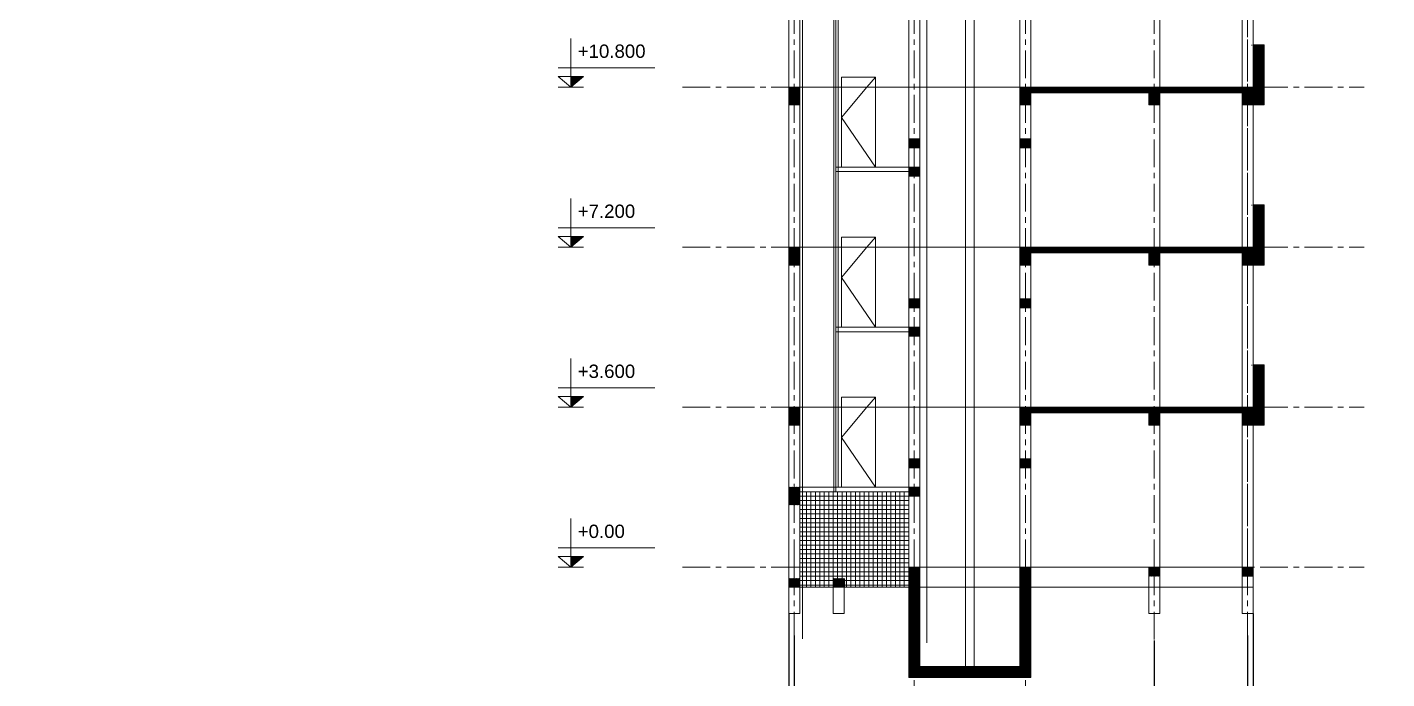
# Model space of a CAD drawing. Header units: millimetres. Extents: x 0 to 8478784, y 0 to 684185.
# Drawn here: x 4043042 to 4073634, y 312919 to 327576 of the extents above; entities that cross this region are included whole.
import ezdxf
from ezdxf.enums import TextEntityAlignment as Align

# ---------------------------------------------------------------- set-up
doc = ezdxf.new("R2010")
doc.units = ezdxf.units.MM
doc.header["$LTSCALE"] = 5000
doc.header["$MEASUREMENT"] = 0
doc.header["$PDMODE"] = 1
doc.header["$PDSIZE"] = -2
doc.linetypes.add('CENTER', pattern=[2, 1.25, -0.25, 0.25, -0.25])
for name, color, linetype, lineweight in [('00-XM.Dim', 8, 'Continuous', 15), ('00-XMT.Axes', 22, 'CENTER', 15), ('02-XMT.Beams', 94, 'Continuous', 25), ('NET KY HIEU', 31, 'Continuous', 20), ('net thay', 7, 'Continuous', 15)]:
    doc.layers.add(name, color=color, linetype=linetype, lineweight=lineweight)
doc.styles.add('CHU THUONG', font='chhbg.shx', dxfattribs={"width": 0.8, "height": 220})
doc.styles.add('huan-vnari', font='VNARIAL.TTF', dxfattribs={"height": 300})
doc.styles.add('vnsimli 0.7', font='vnsimli.shx', dxfattribs={"width": 0.75})
doc.dimstyles.new('XMT 1-1-100', dxfattribs={"dimscale": 100, "dimtxt": 2.5, "dimasz": 1, "dimexe": 1, "dimexo": 0, "dimgap": 0.5, "dimtad": 1, "dimdec": 0, "dimzin": 0, "dimdsep": 46, "dimtxsty": 'vnsimli 0.7', "dimblk": 'ARCHTICK', "dimcen": 1.5, "dimdle": 1, "dimclrd": 8, "dimclre": 8, "dimclrt": 116, "dimadec": 0, "dimazin": 0, "dimtfac": 1, "dimtdec": 0, "dimtofl": 0, "dimtmove": 0, "dimatfit": 3, "dimfxl": 0.18, "dimtolj": 1, "dimtzin": 0, "dimarcsym": 0})
pattern_1 = [(45, (2176925.207, -39640.16), (-8.838834765, 8.838834765), [])]
pattern_2 = [(45, (2176925.207, -36040.16), (-8.838834765, 8.838834765), [])]
pattern_3 = [(45, (2176925.207, -43240.16), (-8.838834765, 8.838834765), [])]
pattern_4 = [(45, (2189808.238, -47335.268), (-8.838834765, 8.838834765), [])]

# ---------------------------------------------------------------- blocks, each defined once
blk = doc.blocks.new('cot')
at = {"layer": 'NET KY HIEU', "color": 7}
for p, q in [((0, 615), (0, 0)), ((1060, 243), (-160, 243)), ((0, 0), (-160, 133)), ((160, 133), (-160, 133)), ((0, 0), (160, 133))]:
    blk.add_line(p, q, dxfattribs=at)
at = {"layer": 'NET KY HIEU', "color": 1, "ltscale": 600}
blk.add_line((160, 0), (-160, 0), dxfattribs=at)
at = {"layer": 'NET KY HIEU', "ltscale": 600}
blk.add_solid([(0, 0), (0, 133), (160, 133)], dxfattribs=at)
at = {"layer": 'NET KY HIEU', "color": 3, "style": 'CHU THUONG', "width": 0.8}
blk.add_attdef('%%P0.000', text='', height=220, dxfattribs=at).set_placement((87, 453), align=Align.MIDDLE_LEFT)
blk = doc.blocks.new('_ArchTick')
at = {"color": 0, "linetype": 'ByBlock', "const_width": 0.15}
blk.add_lwpolyline([(-0.5, -0.5), (0.5, 0.5)], dxfattribs=at)
blk = doc.blocks.new('*D130')
at = {"layer": '00-XM.Dim', "color": 8, "linetype": 'Continuous', "lineweight": -2, "transparency": 16777216}
for p, q in [((4060302, 313890), (4060302, 312069)), ((4063002, 312700), (4063002, 312069)), ((4060202, 312169), (4063102, 312169))]:
    blk.add_line(p, q, dxfattribs=at)
at = {"layer": 'Defpoints', "color": 0, "linetype": 'Continuous', "lineweight": 100, "transparency": 16777216}
for p in [(4060302, 313890), (4063002, 312700), (4063002, 312169)]:
    blk.add_point(p, dxfattribs=at)
at = {"layer": '00-XM.Dim', "color": 8, "linetype": 'Continuous', "lineweight": -2, "transparency": 16777216, "xscale": 100, "yscale": 100, "zscale": 100, "rotation": 180}
blk.add_blockref('_ArchTick', (4060302, 312169), dxfattribs=at)
at = {"layer": '00-XM.Dim', "color": 8, "linetype": 'Continuous', "lineweight": -2, "transparency": 16777216, "xscale": 100, "yscale": 100, "zscale": 100}
blk.add_blockref('_ArchTick', (4063002, 312169), dxfattribs=at)
at = {"layer": '00-XM.Dim', "color": 116, "linetype": 'Continuous', "lineweight": 15, "transparency": 16777216, "insert": (4061652, 312344), "char_height": 250, "attachment_point": 5, "style": 'vnsimli 0.7'}
blk.add_mtext('\\A1;2700', dxfattribs=at)
blk = doc.blocks.new('*D131')
at = {"layer": '00-XM.Dim', "color": 8, "linetype": 'Continuous', "lineweight": -2, "transparency": 16777216}
for p, q in [((4068402, 313783), (4068402, 312069)), ((4063002, 312700), (4063002, 312069)), ((4062902, 312169), (4068502, 312169))]:
    blk.add_line(p, q, dxfattribs=at)
at = {"layer": 'Defpoints', "color": 0, "linetype": 'Continuous', "lineweight": 100, "transparency": 16777216}
for p in [(4068402, 313783), (4063002, 312700), (4068402, 312169)]:
    blk.add_point(p, dxfattribs=at)
at = {"layer": '00-XM.Dim', "color": 8, "linetype": 'Continuous', "lineweight": -2, "transparency": 16777216, "xscale": 100, "yscale": 100, "zscale": 100, "rotation": 180}
blk.add_blockref('_ArchTick', (4063002, 312169), dxfattribs=at)
at = {"layer": '00-XM.Dim', "color": 8, "linetype": 'Continuous', "lineweight": -2, "transparency": 16777216, "xscale": 100, "yscale": 100, "zscale": 100}
blk.add_blockref('_ArchTick', (4068402, 312169), dxfattribs=at)
at = {"layer": '00-XM.Dim', "color": 116, "linetype": 'Continuous', "lineweight": 15, "transparency": 16777216, "insert": (4065702, 312344), "char_height": 250, "attachment_point": 5, "style": 'vnsimli 0.7'}
blk.add_mtext('\\A1;5400', dxfattribs=at)
blk = doc.blocks.new('*D132')
at = {"layer": '00-XM.Dim', "color": 8, "linetype": 'Continuous', "lineweight": -2, "transparency": 16777216}
for p, q in [((4070502, 313890), (4070502, 312069)), ((4068402, 313783), (4068402, 312069)), ((4068302, 312169), (4070602, 312169))]:
    blk.add_line(p, q, dxfattribs=at)
at = {"layer": 'Defpoints', "color": 0, "linetype": 'Continuous', "lineweight": 100, "transparency": 16777216}
for p in [(4070502, 313890), (4068402, 313783), (4070502, 312169)]:
    blk.add_point(p, dxfattribs=at)
at = {"layer": '00-XM.Dim', "color": 8, "linetype": 'Continuous', "lineweight": -2, "transparency": 16777216, "xscale": 100, "yscale": 100, "zscale": 100, "rotation": 180}
blk.add_blockref('_ArchTick', (4068402, 312169), dxfattribs=at)
at = {"layer": '00-XM.Dim', "color": 8, "linetype": 'Continuous', "lineweight": -2, "transparency": 16777216, "xscale": 100, "yscale": 100, "zscale": 100}
blk.add_blockref('_ArchTick', (4070502, 312169), dxfattribs=at)
at = {"layer": '00-XM.Dim', "color": 116, "linetype": 'Continuous', "lineweight": 15, "transparency": 16777216, "insert": (4069452, 312344), "char_height": 250, "attachment_point": 5, "style": 'vnsimli 0.7'}
blk.add_mtext('\\A1;2100', dxfattribs=at)
blk = doc.blocks.new('*D133')
at = {"layer": '00-XM.Dim', "color": 8, "linetype": 'Continuous', "lineweight": -2, "transparency": 16777216}
for p, q in [((4060178, 314387), (4060178, 311419)), ((4070628, 314387), (4070628, 311419)), ((4060078, 311519), (4070728, 311519))]:
    blk.add_line(p, q, dxfattribs=at)
at = {"layer": 'Defpoints', "color": 0, "linetype": 'Continuous', "lineweight": 100, "transparency": 16777216}
for p in [(4060178, 314387), (4070628, 314387), (4070628, 311519)]:
    blk.add_point(p, dxfattribs=at)
at = {"layer": '00-XM.Dim', "color": 8, "linetype": 'Continuous', "lineweight": -2, "transparency": 16777216, "xscale": 100, "yscale": 100, "zscale": 100, "rotation": 180}
blk.add_blockref('_ArchTick', (4060178, 311519), dxfattribs=at)
at = {"layer": '00-XM.Dim', "color": 8, "linetype": 'Continuous', "lineweight": -2, "transparency": 16777216, "xscale": 100, "yscale": 100, "zscale": 100}
blk.add_blockref('_ArchTick', (4070628, 311519), dxfattribs=at)
at = {"layer": '00-XM.Dim', "color": 116, "linetype": 'Continuous', "lineweight": 15, "transparency": 16777216, "insert": (4065402, 311694), "char_height": 250, "attachment_point": 5, "style": 'vnsimli 0.7'}
blk.add_mtext('\\A1;10450', dxfattribs=at)

msp = doc.modelspace()

# ---------------------------------------------------------------- hatches: boundary and pattern name
at = {"layer": '02-XMT.Beams', "linetype": 'ByBlock', "lineweight": 15}
h = msp.add_hatch(dxfattribs=at)
h.set_pattern_fill('ANSI31', color=256, scale=100, style=0)
h.set_pattern_definition([(45, (2176925.207, -32440.16), (-8.838834765, 8.838834765), [])])
h.paths.add_polyline_path([(4070877.5, 327179.2), (4070627.5, 327179.2), (4070627.5, 325826.8), (4070877.5, 325826.8)])
h = msp.add_hatch(dxfattribs=at)
h.set_pattern_fill('ANSI31', color=256, scale=100, style=0)
h.set_pattern_definition([(45, (2179620.483, -39403.431), (-8.838834765, 8.838834765), [])])
h.paths.add_polyline_path([(4060177.5, 325826.8), (4060177.5, 326226.8), (4060427.5, 326226.8), (4060427.5, 325826.8)])
h = msp.add_hatch(dxfattribs=at)
h.set_pattern_fill('ANSI31', color=256, scale=100, style=0)
h.set_pattern_definition([(45, (2184820.483, -39403.431), (-8.838834765, 8.838834765), [])])
h.paths.add_polyline_path([(4065377.5, 325826.8), (4065377.5, 326226.8), (4065627.5, 326226.8), (4065627.5, 325826.8)])
h = msp.add_hatch(dxfattribs=at)
h.set_pattern_fill('ANSI31', color=256, scale=100, style=0)
h.set_pattern_definition(pattern_1)
h.paths.add_polyline_path([(4065627.5, 326226.8), (4065627.5, 326101.8), (4068277.5, 326101.8), (4068277.5, 326226.8)])
h = msp.add_hatch(dxfattribs=at)
h.set_pattern_fill('ANSI31', color=256, scale=100, style=0)
h.set_pattern_definition([(45, (2187720.483, -39403.431), (-8.838834765, 8.838834765), [])])
h.paths.add_polyline_path([(4068277.5, 325826.8), (4068277.5, 326226.8), (4068527.5, 326226.8), (4068527.5, 325826.8)])
h = msp.add_hatch(dxfattribs=at)
h.set_pattern_fill('ANSI31', color=256, scale=100, style=0)
h.set_pattern_definition(pattern_2)
h.paths.add_polyline_path([(4070377.5, 326101.1), (4068527.5, 326101.8), (4068527.5, 326226.8), (4070377.5, 326226.8)])
h = msp.add_hatch(dxfattribs=at)
h.set_pattern_fill('ANSI31', color=256, scale=100, style=0)
h.set_pattern_definition([(45, (2189820.483, -39403.431), (-8.838834765, 8.838834765), [])])
h.paths.add_polyline_path([(4070377.5, 325826.8), (4070377.5, 326226.8), (4070627.5, 326226.8), (4070627.5, 325826.8)])
h = msp.add_hatch(dxfattribs=at)
h.set_pattern_fill('ANSI31', color=256, scale=100, style=0)
h.set_pattern_definition([(45, (2182308.238, -37696.873), (-8.838834765, 8.838834765), [])])
h.paths.add_polyline_path([(4062877.5, 324865.2), (4062877.5, 325065.2), (4063127.5, 325065.2), (4063127.5, 324865.2)])
h = msp.add_hatch(dxfattribs=at)
h.set_pattern_fill('ANSI31', color=256, scale=100, style=0)
h.set_pattern_definition([(45, (2184808.238, -37696.873), (-8.838834765, 8.838834765), [])])
h.paths.add_polyline_path([(4065377.5, 324865.2), (4065377.5, 325065.2), (4065627.5, 325065.2), (4065627.5, 324865.2)])
h = msp.add_hatch(dxfattribs=at)
h.set_pattern_fill('ANSI31', color=256, scale=100, style=0)
h.set_pattern_definition([(45, (2182308.238, -38335.268), (-8.838834765, 8.838834765), [])])
h.paths.add_polyline_path([(4062877.5, 324226.8), (4062877.5, 324426.8), (4063127.5, 324426.8), (4063127.5, 324226.8)])
h = msp.add_hatch(dxfattribs=at)
h.set_pattern_fill('ANSI31', color=256, scale=100, style=0)
h.set_pattern_definition(pattern_2)
h.paths.add_polyline_path([(4070877.5, 323579.2), (4070627.5, 323579.2), (4070627.5, 322226.8), (4070877.5, 322226.8)])
h = msp.add_hatch(dxfattribs=at)
h.set_pattern_fill('ANSI31', color=256, scale=100, style=0)
h.set_pattern_definition([(45, (2179620.483, -43003.431), (-8.838834765, 8.838834765), [])])
h.paths.add_polyline_path([(4060177.5, 322226.8), (4060177.5, 322626.8), (4060427.5, 322626.8), (4060427.5, 322226.8)])
h = msp.add_hatch(dxfattribs=at)
h.set_pattern_fill('ANSI31', color=256, scale=100, style=0)
h.set_pattern_definition([(45, (2184820.483, -43003.431), (-8.838834765, 8.838834765), [])])
h.paths.add_polyline_path([(4065377.5, 322226.8), (4065377.5, 322626.8), (4065627.5, 322626.8), (4065627.5, 322226.8)])
h = msp.add_hatch(dxfattribs=at)
h.set_pattern_fill('ANSI31', color=256, scale=100, style=0)
h.set_pattern_definition(pattern_3)
h.paths.add_polyline_path([(4065627.5, 322626.8), (4065627.5, 322501.8), (4068277.5, 322501.8), (4068277.5, 322626.8)])
h = msp.add_hatch(dxfattribs=at)
h.set_pattern_fill('ANSI31', color=256, scale=100, style=0)
h.set_pattern_definition([(45, (2187720.483, -43003.431), (-8.838834765, 8.838834765), [])])
h.paths.add_polyline_path([(4068277.5, 322226.8), (4068277.5, 322626.8), (4068527.5, 322626.8), (4068527.5, 322226.8)])
h = msp.add_hatch(dxfattribs=at)
h.set_pattern_fill('ANSI31', color=256, scale=100, style=0)
h.set_pattern_definition(pattern_1)
h.paths.add_polyline_path([(4070377.5, 322501.1), (4068527.5, 322501.8), (4068527.5, 322626.8), (4070377.5, 322626.8)])
h = msp.add_hatch(dxfattribs=at)
h.set_pattern_fill('ANSI31', color=256, scale=100, style=0)
h.set_pattern_definition([(45, (2189820.483, -43003.431), (-8.838834765, 8.838834765), [])])
h.paths.add_polyline_path([(4070377.5, 322226.8), (4070377.5, 322626.8), (4070627.5, 322626.8), (4070627.5, 322226.8)])
h = msp.add_hatch(dxfattribs=at)
h.set_pattern_fill('ANSI31', color=256, scale=100, style=0)
h.set_pattern_definition([(45, (2182308.238, -41296.873), (-8.838834765, 8.838834765), [])])
h.paths.add_polyline_path([(4062877.5, 321265.2), (4062877.5, 321465.2), (4063127.5, 321465.2), (4063127.5, 321265.2)])
h = msp.add_hatch(dxfattribs=at)
h.set_pattern_fill('ANSI31', color=256, scale=100, style=0)
h.set_pattern_definition([(45, (2184808.238, -41296.873), (-8.838834765, 8.838834765), [])])
h.paths.add_polyline_path([(4065377.5, 321265.2), (4065377.5, 321465.2), (4065627.5, 321465.2), (4065627.5, 321265.2)])
h = msp.add_hatch(dxfattribs=at)
h.set_pattern_fill('ANSI31', color=256, scale=100, style=0)
h.set_pattern_definition([(45, (2182308.238, -41935.268), (-8.838834765, 8.838834765), [])])
h.paths.add_polyline_path([(4062877.5, 320626.8), (4062877.5, 320826.8), (4063127.5, 320826.8), (4063127.5, 320626.8)])
h = msp.add_hatch(dxfattribs=at)
h.set_pattern_fill('ANSI31', color=256, scale=100, style=0)
h.set_pattern_definition(pattern_1)
h.paths.add_polyline_path([(4070877.5, 319979.2), (4070627.5, 319979.2), (4070627.5, 318626.8), (4070877.5, 318626.8)])
h = msp.add_hatch(dxfattribs=at)
h.set_pattern_fill('ANSI31', color=256, scale=100, style=0)
h.set_pattern_definition([(45, (2179620.483, -46603.431), (-8.838834765, 8.838834765), [])])
h.paths.add_polyline_path([(4060177.5, 318626.8), (4060177.5, 319026.8), (4060427.5, 319026.8), (4060427.5, 318626.8)])
h = msp.add_hatch(dxfattribs=at)
h.set_pattern_fill('ANSI31', color=256, scale=100, style=0)
h.set_pattern_definition([(45, (2184820.483, -46603.431), (-8.838834765, 8.838834765), [])])
h.paths.add_polyline_path([(4065377.5, 318626.8), (4065377.5, 319026.8), (4065627.5, 319026.8), (4065627.5, 318626.8)])
h = msp.add_hatch(dxfattribs=at)
h.set_pattern_fill('ANSI31', color=256, scale=100, style=0)
h.set_pattern_definition([(45, (2176925.207, -46840.16), (-8.838834765, 8.838834765), [])])
h.paths.add_polyline_path([(4065627.5, 319026.8), (4065627.5, 318901.8), (4068277.5, 318901.8), (4068277.5, 319026.8)])
h = msp.add_hatch(dxfattribs=at)
h.set_pattern_fill('ANSI31', color=256, scale=100, style=0)
h.set_pattern_definition([(45, (2187720.483, -46603.431), (-8.838834765, 8.838834765), [])])
h.paths.add_polyline_path([(4068277.5, 318626.8), (4068277.5, 319026.8), (4068527.5, 319026.8), (4068527.5, 318626.8)])
h = msp.add_hatch(dxfattribs=at)
h.set_pattern_fill('ANSI31', color=256, scale=100, style=0)
h.set_pattern_definition(pattern_3)
h.paths.add_polyline_path([(4070377.5, 318901.1), (4068527.5, 318901.8), (4068527.5, 319026.8), (4070377.5, 319026.8)])
h = msp.add_hatch(dxfattribs=at)
h.set_pattern_fill('ANSI31', color=256, scale=100, style=0)
h.set_pattern_definition([(45, (2189820.483, -46603.431), (-8.838834765, 8.838834765), [])])
h.paths.add_polyline_path([(4070377.5, 318626.8), (4070377.5, 319026.8), (4070627.5, 319026.8), (4070627.5, 318626.8)])
h = msp.add_hatch(dxfattribs=at)
h.set_pattern_fill('ANSI31', color=256, scale=100, style=0)
h.set_pattern_definition([(45, (2182308.238, -44896.873), (-8.838834765, 8.838834765), [])])
h.paths.add_polyline_path([(4062877.5, 317665.2), (4062877.5, 317865.2), (4063127.5, 317865.2), (4063127.5, 317665.2)])
h = msp.add_hatch(dxfattribs=at)
h.set_pattern_fill('ANSI31', color=256, scale=100, style=0)
h.set_pattern_definition([(45, (2184808.238, -44896.873), (-8.838834765, 8.838834765), [])])
h.paths.add_polyline_path([(4065377.5, 317665.2), (4065377.5, 317865.2), (4065627.5, 317865.2), (4065627.5, 317665.2)])
h = msp.add_hatch(dxfattribs=at)
h.set_pattern_fill('ANSI31', color=256, scale=100, style=0)
h.set_pattern_definition([(45, (2179620.483, -48398.625), (-8.838834765, 8.838834765), [])])
h.paths.add_polyline_path([(4060177.5, 316831.6), (4060177.5, 317231.6), (4060427.5, 317231.6), (4060427.5, 316831.6)])
h = msp.add_hatch(dxfattribs=at)
h.set_pattern_fill('ANSI31', color=256, scale=100, style=0)
h.set_pattern_definition([(45, (2182308.238, -45535.268), (-8.838834765, 8.838834765), [])])
h.paths.add_polyline_path([(4062877.5, 317026.8), (4062877.5, 317226.8), (4063127.5, 317226.8), (4063127.5, 317026.8)])
h = msp.add_hatch(dxfattribs=at)
h.set_pattern_fill('ANSI31', color=256, scale=100, style=0)
h.set_pattern_definition([(45, (2176925.207, -21640.16), (-8.838834765, 8.838834765), [])])
h.paths.add_polyline_path([(4062877.5, 315426.8), (4063127.5, 315426.8), (4063127.5, 313195.5), (4065376.4, 313195.5), (4065377.5, 315426.8), (4065627.5, 315426.8), (4065626.3, 312945.5), (4062877.5, 312945.5)])
h = msp.add_hatch(dxfattribs=at)
h.set_pattern_fill('ANSI31', color=256, scale=100, style=0)
h.set_pattern_definition([(45, (2187708.238, -47335.268), (-8.838834765, 8.838834765), [])])
h.paths.add_polyline_path([(4068277.5, 315226.8), (4068277.5, 315426.8), (4068527.5, 315426.8), (4068527.5, 315226.8)])
h = msp.add_hatch(dxfattribs=at)
h.set_pattern_fill('ANSI31', color=256, scale=100, style=0)
h.set_pattern_definition(pattern_4)
h.paths.add_polyline_path([(4070377.5, 315226.8), (4070377.5, 315426.8), (4070627.5, 315426.8), (4070627.5, 315226.8)])
h = msp.add_hatch(dxfattribs=at)
h.set_pattern_fill('ANSI31', color=256, scale=100, style=0)
h.set_pattern_definition(pattern_4)
h.paths.add_polyline_path([(4070377.5, 315226.8), (4070377.5, 315426.8), (4070627.5, 315426.8), (4070627.5, 315226.8)])
h = msp.add_hatch(dxfattribs=at)
h.set_pattern_fill('ANSI31', color=256, scale=100, style=0)
h.set_pattern_definition([(45, (2179608.238, -47585.268), (-8.838834765, 8.838834765), [])])
h.paths.add_polyline_path([(4060177.5, 314976.8), (4060177.5, 315176.8), (4060427.5, 315176.8), (4060427.5, 314976.8)])
h = msp.add_hatch(dxfattribs=at)
h.set_pattern_fill('ANSI31', color=256, scale=100, style=0)
h.set_pattern_definition([(45, (2180618.279, -47585.268), (-8.838834765, 8.838834765), [])])
h.paths.add_polyline_path([(4061187.5, 314976.8), (4061187.5, 315176.8), (4061437.5, 315176.8), (4061437.5, 314976.8)])

# ---------------------------------------------------------------- linework, layer by layer
at = {"layer": '00-XMT.Axes', "color": 8, "linetype": 'CENTER', "lineweight": 15, "ltscale": 0.1}
for p, q in [((4060302.5, 315426.8), (4060302.5, 344226.8)), ((4063002.5, 315426.8), (4063002.5, 344226.8)), ((4065502.5, 315426.8), (4065502.5, 344226.8)), ((4068402.5, 315426.8), (4068402.5, 344226.8)), ((4070502.5, 315426.8), (4070502.5, 344226.8)), ((4057784.5, 326226.8), (4073121.1, 326226.8)), ((4057784.5, 322626.8), (4073121.1, 322626.8)), ((4057784.5, 319026.8), (4073121.1, 319026.8)), ((4057784.5, 315426.8), (4073121.1, 315426.8)), ((4060302.5, 315426.8), (4060302.5, 313890.5)), ((4068402.5, 315426.8), (4068402.5, 313782.8)), ((4070502.5, 315426.8), (4070502.5, 313890.5)), ((4070502.5, 315426.8), (4070502.5, 313890.5))]:
    msp.add_line(p, q, dxfattribs=at)
at = {"layer": '00-XMT.Axes', "linetype": 'CENTER', "lineweight": 15, "ltscale": 0.1}
for p, q in [((4070502.5, 344226.8), (4070502.5, 315426.8)), ((4063002.5, 315426.8), (4063002.5, 313890.5)), ((4065502.5, 315426.8), (4065502.5, 313890.5)), ((4063002.5, 313890.5), (4063002.5, 312700)), ((4065502.5, 313890.5), (4065502.5, 312736.1))]:
    msp.add_line(p, q, dxfattribs=at)
at = {"layer": '02-XMT.Beams', "linetype": 'ByBlock', "lineweight": 15}
for p, q in [((4060489.6, 346044.3), (4060489.6, 313819.9)), ((4061189.6, 346044.3), (4061189.6, 317126.8)), ((4061239.6, 346044.3), (4061239.6, 317126.8)), ((4061289.6, 344790.8), (4061289.6, 317226.8)), ((4063282.8, 344790.8), (4063282.8, 313724.9)), ((4064152.5, 344790.8), (4064152.5, 313195.5)), ((4064352.5, 344790.8), (4064352.5, 313195.5)), ((4064352.5, 344790.8), (4064352.5, 313195.5)), ((4060177.5, 315426.8), (4060177.5, 344226.8)), ((4060427.5, 315426.8), (4060427.5, 344226.8)), ((4062877.5, 315426.8), (4062877.5, 344226.8)), ((4063127.5, 315426.8), (4063127.5, 344226.8)), ((4065377.5, 315426.8), (4065377.5, 344226.8)), ((4065627.5, 315426.8), (4065627.5, 344226.8)), ((4068527.5, 315426.8), (4068527.5, 344226.8)), ((4070377.5, 344226.8), (4070377.5, 315426.8)), ((4070377.5, 315426.8), (4070377.5, 344226.8)), ((4070627.5, 344226.8), (4070627.5, 315426.8)), ((4070627.5, 315426.8), (4070627.5, 344226.8)), ((4070594.7, 327179.2), (4070594.7, 327163.8)), ((4070877.5, 327179.2), (4070627.5, 327179.2)), ((4070877.5, 325826.8), (4070877.5, 327179.2)), ((4070877.5, 327179.2), (4070877.5, 325826.8)), ((4062126.5, 326451.6), (4061361.3, 326451.6)), ((4061361.3, 326226.8), (4061361.3, 326451.6)), ((4061936.8, 326226.8), (4062126.5, 326451.6)), ((4062126.5, 326226.8), (4062126.5, 326451.6)), ((4060177.5, 326226.8), (4070627.5, 326226.8)), ((4060177.5, 326226.8), (4060427.5, 326226.8)), ((4060177.5, 325826.8), (4060177.5, 326226.8)), ((4060427.5, 326226.8), (4060427.5, 325826.8)), ((4061239.6, 326226.8), (4061239.6, 324426.8)), ((4061361.3, 326226.8), (4061361.3, 324426.8)), ((4061936.8, 326226.8), (4061361.3, 325544.8)), ((4062126.5, 324426.8), (4062126.5, 326226.8)), ((4065377.5, 326226.8), (4065627.5, 326226.8)), ((4065377.5, 325826.8), (4065377.5, 326226.8)), ((4065627.5, 326226.8), (4065627.5, 325826.8)), ((4065627.5, 326226.8), (4065627.5, 326101.8)), ((4068277.5, 326226.8), (4065627.5, 326226.8)), ((4068277.5, 326226.8), (4068527.5, 326226.8)), ((4068277.5, 325826.8), (4068277.5, 326226.8)), ((4068277.5, 326101.8), (4068277.5, 326226.8)), ((4068527.5, 326226.8), (4068527.5, 325826.8)), ((4068527.5, 326226.8), (4068527.5, 325976.8)), ((4068527.5, 326101.8), (4068527.5, 326226.8)), ((4068527.5, 326226.8), (4070377.5, 326226.8)), ((4070377.5, 326226.8), (4070627.5, 326226.8)), ((4070377.5, 325826.8), (4070377.5, 326226.8)), ((4070377.5, 325976.8), (4070377.5, 326226.8)), ((4070377.5, 326226.8), (4070377.5, 326101.1)), ((4070627.5, 326226.8), (4070627.5, 325826.8)), ((4060427.5, 325826.8), (4060177.5, 325826.8)), ((4065627.5, 325826.8), (4065377.5, 325826.8)), ((4065627.5, 326101.8), (4068527.5, 326101.8)), ((4065627.5, 326101.8), (4065627.5, 325976.8)), ((4068277.5, 326101.8), (4065627.5, 326101.8)), ((4065627.5, 326101.8), (4068277.5, 326101.8)), ((4065627.5, 325826.8), (4065627.5, 325951.8)), ((4068277.5, 325976.8), (4068277.5, 326101.8)), ((4068527.5, 325826.8), (4068277.5, 325826.8)), ((4070377.5, 326101.1), (4068527.5, 326101.8)), ((4070627.5, 325826.8), (4070377.5, 325826.8)), ((4070627.5, 325826.8), (4070877.5, 325826.8)), ((4070877.5, 325826.8), (4070627.5, 325826.8)), ((4061361.3, 325544.8), (4062126.5, 324426.8)), ((4062877.5, 325065.2), (4063127.5, 325065.2)), ((4062877.5, 324865.2), (4062877.5, 325065.2)), ((4063127.5, 325065.2), (4063127.5, 324865.2)), ((4065377.5, 325065.2), (4065627.5, 325065.2)), ((4065377.5, 324865.2), (4065377.5, 325065.2)), ((4065627.5, 325065.2), (4065627.5, 324865.2)), ((4063127.5, 324865.2), (4062877.5, 324865.2)), ((4062877.5, 324865.2), (4063127.5, 324865.2)), ((4065627.5, 324865.2), (4065377.5, 324865.2)), ((4065377.5, 324865.2), (4065627.5, 324865.2)), ((4061239.6, 324426.8), (4062877.5, 324426.8)), ((4061239.6, 324326.8), (4062877.5, 324326.8)), ((4061239.6, 324326.8), (4062877.5, 324326.8)), ((4061361.3, 324426.8), (4062126.5, 324426.8)), ((4062877.5, 324426.8), (4063127.5, 324426.8)), ((4062877.5, 324226.8), (4062877.5, 324426.8)), ((4063127.5, 324426.8), (4063127.5, 324226.8)), ((4063127.5, 324226.8), (4062877.5, 324226.8)), ((4062877.5, 324226.8), (4063127.5, 324226.8)), ((4070594.7, 323579.2), (4070594.7, 323563.8)), ((4070877.5, 323579.2), (4070627.5, 323579.2)), ((4070877.5, 322226.8), (4070877.5, 323579.2)), ((4070877.5, 323579.2), (4070877.5, 322226.8)), ((4062126.5, 322851.6), (4061361.3, 322851.6)), ((4061361.3, 322626.8), (4061361.3, 322851.6)), ((4061936.8, 322626.8), (4062126.5, 322851.6)), ((4062126.5, 322626.8), (4062126.5, 322851.6)), ((4060177.5, 322626.8), (4070627.5, 322626.8)), ((4060177.5, 322626.8), (4060427.5, 322626.8)), ((4060177.5, 322226.8), (4060177.5, 322626.8)), ((4060427.5, 322626.8), (4060427.5, 322226.8)), ((4061239.6, 322626.8), (4061239.6, 320826.8)), ((4061361.3, 322626.8), (4061361.3, 320826.8)), ((4061936.8, 322626.8), (4061361.3, 321944.8)), ((4062126.5, 320826.8), (4062126.5, 322626.8)), ((4065377.5, 322626.8), (4065627.5, 322626.8)), ((4065377.5, 322226.8), (4065377.5, 322626.8)), ((4065627.5, 322626.8), (4065627.5, 322226.8)), ((4065627.5, 322626.8), (4065627.5, 322501.8)), ((4068277.5, 322626.8), (4065627.5, 322626.8)), ((4065627.5, 322501.8), (4068527.5, 322501.8)), ((4065627.5, 322501.8), (4065627.5, 322376.8)), ((4068277.5, 322501.8), (4065627.5, 322501.8)), ((4065627.5, 322501.8), (4068277.5, 322501.8)), ((4068277.5, 322626.8), (4068527.5, 322626.8)), ((4068277.5, 322226.8), (4068277.5, 322626.8)), ((4068277.5, 322501.8), (4068277.5, 322626.8)), ((4068277.5, 322376.8), (4068277.5, 322501.8)), ((4068527.5, 322626.8), (4068527.5, 322226.8)), ((4068527.5, 322626.8), (4068527.5, 322376.8)), ((4068527.5, 322501.8), (4068527.5, 322626.8)), ((4068527.5, 322626.8), (4070377.5, 322626.8)), ((4070377.5, 322501.1), (4068527.5, 322501.8)), ((4070377.5, 322626.8), (4070627.5, 322626.8)), ((4070377.5, 322226.8), (4070377.5, 322626.8)), ((4070377.5, 322376.8), (4070377.5, 322626.8)), ((4070377.5, 322626.8), (4070377.5, 322501.1)), ((4070627.5, 322626.8), (4070627.5, 322226.8)), ((4060427.5, 322226.8), (4060177.5, 322226.8)), ((4065627.5, 322226.8), (4065377.5, 322226.8)), ((4065627.5, 322226.8), (4065627.5, 322351.8)), ((4068527.5, 322226.8), (4068277.5, 322226.8)), ((4070627.5, 322226.8), (4070377.5, 322226.8)), ((4070627.5, 322226.8), (4070877.5, 322226.8)), ((4070877.5, 322226.8), (4070627.5, 322226.8)), ((4061361.3, 321944.8), (4062126.5, 320826.8)), ((4062877.5, 321465.2), (4063127.5, 321465.2)), ((4062877.5, 321265.2), (4062877.5, 321465.2)), ((4063127.5, 321265.2), (4062877.5, 321265.2)), ((4062877.5, 321265.2), (4063127.5, 321265.2)), ((4063127.5, 321465.2), (4063127.5, 321265.2)), ((4065377.5, 321465.2), (4065627.5, 321465.2)), ((4065377.5, 321265.2), (4065377.5, 321465.2)), ((4065627.5, 321265.2), (4065377.5, 321265.2)), ((4065377.5, 321265.2), (4065627.5, 321265.2)), ((4065627.5, 321465.2), (4065627.5, 321265.2)), ((4061239.6, 320826.8), (4062877.5, 320826.8)), ((4061239.6, 320726.8), (4062877.5, 320726.8)), ((4061361.3, 320826.8), (4062126.5, 320826.8)), ((4062877.5, 320826.8), (4063127.5, 320826.8)), ((4062877.5, 320626.8), (4062877.5, 320826.8)), ((4063127.5, 320626.8), (4062877.5, 320626.8)), ((4062877.5, 320626.8), (4063127.5, 320626.8)), ((4063127.5, 320826.8), (4063127.5, 320626.8)), ((4070594.7, 319979.2), (4070594.7, 319963.8)), ((4070877.5, 319979.2), (4070627.5, 319979.2)), ((4070877.5, 318626.8), (4070877.5, 319979.2)), ((4070877.5, 319979.2), (4070877.5, 318626.8)), ((4062126.5, 319251.6), (4061361.3, 319251.6)), ((4061361.3, 319026.8), (4061361.3, 319251.6)), ((4061936.8, 319026.8), (4062126.5, 319251.6)), ((4062126.5, 319026.8), (4062126.5, 319251.6)), ((4060177.5, 319026.8), (4070627.5, 319026.8)), ((4060177.5, 319026.8), (4060427.5, 319026.8)), ((4060177.5, 318626.8), (4060177.5, 319026.8)), ((4060427.5, 319026.8), (4060427.5, 318626.8)), ((4061239.6, 319026.8), (4061239.6, 317226.8)), ((4061361.3, 319026.8), (4061361.3, 317226.8)), ((4061936.8, 319026.8), (4061361.3, 318344.8)), ((4062126.5, 317226.8), (4062126.5, 319026.8)), ((4065377.5, 319026.8), (4065627.5, 319026.8)), ((4065377.5, 318626.8), (4065377.5, 319026.8)), ((4065627.5, 319026.8), (4065627.5, 318626.8)), ((4065627.5, 319026.8), (4065627.5, 318901.8)), ((4068277.5, 319026.8), (4065627.5, 319026.8)), ((4065627.5, 318901.8), (4068527.5, 318901.8)), ((4065627.5, 318901.8), (4065627.5, 318776.8)), ((4068277.5, 318901.8), (4065627.5, 318901.8)), ((4065627.5, 318901.8), (4068277.5, 318901.8)), ((4068277.5, 319026.8), (4068527.5, 319026.8)), ((4068277.5, 318626.8), (4068277.5, 319026.8)), ((4068277.5, 318901.8), (4068277.5, 319026.8)), ((4068277.5, 318776.8), (4068277.5, 318901.8)), ((4068527.5, 319026.8), (4068527.5, 318626.8)), ((4068527.5, 319026.8), (4068527.5, 318776.8)), ((4068527.5, 318901.8), (4068527.5, 319026.8)), ((4068527.5, 319026.8), (4070377.5, 319026.8)), ((4070377.5, 318901.1), (4068527.5, 318901.8)), ((4070377.5, 319026.8), (4070627.5, 319026.8)), ((4070377.5, 318626.8), (4070377.5, 319026.8)), ((4070377.5, 318776.8), (4070377.5, 319026.8)), ((4070377.5, 319026.8), (4070377.5, 318901.1)), ((4070627.5, 319026.8), (4070627.5, 318626.8)), ((4060427.5, 318626.8), (4060177.5, 318626.8)), ((4065627.5, 318626.8), (4065377.5, 318626.8)), ((4065627.5, 318626.8), (4065627.5, 318751.8)), ((4068527.5, 318626.8), (4068277.5, 318626.8)), ((4070627.5, 318626.8), (4070377.5, 318626.8)), ((4070627.5, 318626.8), (4070877.5, 318626.8)), ((4070877.5, 318626.8), (4070627.5, 318626.8)), ((4061361.3, 318344.8), (4062126.5, 317226.8)), ((4062877.5, 317865.2), (4063127.5, 317865.2)), ((4062877.5, 317665.2), (4062877.5, 317865.2)), ((4063127.5, 317865.2), (4063127.5, 317665.2)), ((4065377.5, 317865.2), (4065627.5, 317865.2)), ((4065377.5, 317665.2), (4065377.5, 317865.2)), ((4065627.5, 317865.2), (4065627.5, 317665.2)), ((4063127.5, 317665.2), (4062877.5, 317665.2)), ((4062877.5, 317665.2), (4063127.5, 317665.2)), ((4065627.5, 317665.2), (4065377.5, 317665.2)), ((4065377.5, 317665.2), (4065627.5, 317665.2)), ((4060427.5, 317226.8), (4062877.5, 317226.8)), ((4060427.5, 317126.8), (4062877.5, 317126.8)), ((4060427.5, 317026.8), (4062877.5, 317026.8)), ((4060577.5, 317126.8), (4060577.5, 314976.8)), ((4060677.5, 317126.8), (4060677.5, 314976.8)), ((4060777.5, 317126.8), (4060777.5, 314976.8)), ((4060877.5, 317126.8), (4060877.5, 314976.8)), ((4060977.5, 317126.8), (4060977.5, 314976.8)), ((4061077.5, 317126.8), (4061077.5, 314976.8)), ((4061177.5, 317126.8), (4061177.5, 314976.8)), ((4061239.6, 317226.8), (4062877.5, 317226.8)), ((4061239.6, 317126.8), (4062877.5, 317126.8)), ((4061277.5, 317126.8), (4061277.5, 314976.8)), ((4061361.3, 317226.8), (4062126.5, 317226.8)), ((4061377.5, 317126.8), (4061377.5, 314976.8)), ((4061477.5, 317126.8), (4061477.5, 314976.8)), ((4061577.5, 317126.8), (4061577.5, 314976.8)), ((4061677.5, 317126.8), (4061677.5, 314976.8)), ((4061777.5, 317126.8), (4061777.5, 314976.8)), ((4061877.5, 317126.8), (4061877.5, 314976.8)), ((4061977.5, 317126.8), (4061977.5, 314976.8)), ((4062077.5, 317126.8), (4062077.5, 314976.8)), ((4062177.5, 317126.8), (4062177.5, 314976.8)), ((4062277.5, 317126.8), (4062277.5, 314976.8)), ((4062377.5, 317126.8), (4062377.5, 314976.8)), ((4062477.5, 317126.8), (4062477.5, 314976.8)), ((4062577.5, 317126.8), (4062577.5, 314976.8)), ((4062677.5, 317126.8), (4062677.5, 314976.8)), ((4062777.5, 317126.8), (4062777.5, 314976.8)), ((4062877.5, 317226.8), (4062877.5, 314976.8)), ((4062877.5, 317226.8), (4063127.5, 317226.8)), ((4062877.5, 317026.8), (4062877.5, 317226.8)), ((4063127.5, 317026.8), (4062877.5, 317026.8)), ((4062877.5, 317026.8), (4063127.5, 317026.8)), ((4063127.5, 317226.8), (4063127.5, 317026.8)), ((4060427.5, 316926.8), (4062877.5, 316926.8)), ((4060427.5, 316826.8), (4062877.5, 316826.8)), ((4060427.5, 316726.8), (4062877.5, 316726.8)), ((4060427.5, 316626.8), (4062877.5, 316626.8)), ((4060427.5, 316626.8), (4062877.5, 316626.8)), ((4060427.5, 316526.8), (4062877.5, 316526.8)), ((4060427.5, 316426.8), (4062877.5, 316426.8)), ((4060427.5, 316326.8), (4062877.5, 316326.8)), ((4060427.5, 316226.8), (4062877.5, 316226.8)), ((4060427.5, 316126.8), (4062877.5, 316126.8)), ((4060427.5, 316126.8), (4062877.5, 316126.8)), ((4060427.5, 316026.8), (4062877.5, 316026.8)), ((4060427.5, 315926.8), (4062877.5, 315926.8)), ((4060427.5, 315826.8), (4062877.5, 315826.8)), ((4060427.5, 315726.8), (4062877.5, 315726.8)), ((4060177.5, 315426.8), (4070627.5, 315426.8)), ((4060177.5, 315426.8), (4060177.5, 314976.8)), ((4060427.5, 315626.8), (4062877.5, 315626.8)), ((4060427.5, 315626.8), (4062877.5, 315626.8)), ((4060427.5, 315526.8), (4062877.5, 315526.8)), ((4060427.5, 315426.8), (4062877.5, 315426.8)), ((4060427.5, 315426.8), (4060427.5, 314976.8)), ((4062877.5, 315426.8), (4062877.5, 314976.8)), ((4062877.5, 315426.8), (4063127.5, 315426.8)), ((4062877.5, 312945.5), (4062877.5, 315426.8)), ((4063127.5, 315426.8), (4063127.5, 314976.8)), ((4063127.5, 315426.8), (4063127.5, 313195.5)), ((4065376.4, 313195.5), (4065377.5, 315426.8)), ((4065377.5, 315426.8), (4065377.5, 314976.8)), ((4065377.5, 315426.8), (4065627.5, 315426.8)), ((4065627.5, 315426.8), (4065626.3, 312945.5)), ((4065627.5, 315426.8), (4065627.5, 314976.8)), ((4068277.5, 314976.8), (4068277.5, 315426.8)), ((4068527.5, 315426.8), (4068527.5, 314976.8)), ((4070377.5, 315426.8), (4070377.5, 314976.8)), ((4070377.5, 315426.8), (4070627.5, 315426.8)), ((4070377.5, 315226.8), (4070377.5, 315426.8)), ((4070377.5, 315426.8), (4070627.5, 315426.8)), ((4070377.5, 315226.8), (4070377.5, 315426.8)), ((4070627.5, 315426.8), (4070627.5, 314976.8)), ((4070627.5, 315426.8), (4070627.5, 315226.8)), ((4070627.5, 315426.8), (4070627.5, 315226.8)), ((4060427.5, 315326.8), (4062877.5, 315326.8)), ((4060427.5, 315326.8), (4062877.5, 315326.8)), ((4060427.5, 315326.8), (4062877.5, 315326.8)), ((4060427.5, 315226.8), (4062877.5, 315226.8)), ((4060427.5, 315226.8), (4062877.5, 315226.8)), ((4060427.5, 315126.8), (4062877.5, 315126.8)), ((4070627.5, 315226.8), (4070377.5, 315226.8)), ((4070377.5, 315226.8), (4070627.5, 315226.8)), ((4070627.5, 315226.8), (4070377.5, 315226.8)), ((4070377.5, 315226.8), (4070627.5, 315226.8)), ((4060177.5, 314976.8), (4070627.5, 314976.8)), ((4060177.5, 314976.8), (4060177.5, 314387)), ((4060427.5, 315026.8), (4062877.5, 315026.8)), ((4060427.5, 314387), (4060427.5, 314976.8)), ((4061177.5, 314976.8), (4061177.5, 314387)), ((4061427.5, 314387), (4061427.5, 314976.8)), ((4062877.5, 314976.8), (4062877.5, 312945.5)), ((4062877.5, 314976.8), (4063127.5, 314976.8)), ((4062877.5, 314976.8), (4063127.5, 314976.8)), ((4063127.5, 314976.8), (4063127.5, 313195.5)), ((4063127.5, 314976.8), (4063127.5, 313195.5)), ((4065376.4, 313195.5), (4065376.4, 314976.8)), ((4065626.3, 312945.5), (4065627.5, 314976.8)), ((4068277.5, 314976.8), (4068277.5, 314387)), ((4068527.5, 314387), (4068527.5, 314976.8)), ((4070377.5, 314976.8), (4070377.5, 314387)), ((4070627.5, 314387), (4070627.5, 314976.8)), ((4060177.5, 314387), (4060427.5, 314387)), ((4060427.5, 314387), (4060302.5, 314387)), ((4061177.5, 314387), (4061427.5, 314387)), ((4068277.5, 314387), (4068527.5, 314387)), ((4070377.5, 314387), (4070627.5, 314387)), ((4063127.5, 313195.5), (4065376.4, 313195.5)), ((4063127.5, 313195.5), (4065376.4, 313195.5)), ((4063127.5, 313195.5), (4065376.4, 313195.5)), ((4062877.5, 312945.5), (4065626.3, 312945.5)), ((4065626.3, 312945.5), (4062877.5, 312945.5))]:
    msp.add_line(p, q, dxfattribs=at)
at = {"layer": 'NET KY HIEU', "color": 7}
for p, q in [((4055275.3, 320125.2), (4055275.3, 319030.8)), ((4057161.8, 319462.5), (4054990, 319462.5)), ((4055275.3, 319030.8), (4054990.9, 319266.8)), ((4055559.8, 319266.8), (4054990.9, 319266.8)), ((4055275.3, 319030.8), (4055559.8, 319266.8))]:
    msp.add_line(p, q, dxfattribs=at)
at = {"layer": 'NET KY HIEU', "color": 1, "ltscale": 600}
msp.add_line((4055560.7, 319030.8), (4054990, 319030.8), dxfattribs=at)
at = {"layer": 'NET KY HIEU', "ltscale": 600}
msp.add_solid([(4055275.3, 319030.8), (4055275.3, 319266.8), (4055559.8, 319266.8)], dxfattribs=at)
at = {"layer": 'net thay', "linetype": 'CENTER', "lineweight": 15}
msp.add_circle((3911642, 421190.5), 262994, dxfattribs=at)

# ---------------------------------------------------------------- block references
at = {"layer": 'NET KY HIEU', "linetype": 'Continuous'}
ref = msp.add_blockref('cot', (4055275.3, 326230.8), dxfattribs=dict(at, xscale=1.779624497517943, yscale=1.779624497401528, zscale=1.779624497417484))
ref.add_attrib('%%P0.000', '+10.800', dxfattribs={"color": 3, "height": 300, "style": 'huan-vnari'}).set_placement((4055429.9, 327036.2), align=Align.MIDDLE_LEFT)
ref = msp.add_blockref('cot', (4055275.3, 322630.8), dxfattribs=dict(at, xscale=1.779624497517943, yscale=1.779624497401528, zscale=1.779624497417484))
ref.add_attrib('%%P0.000', '+7.200', dxfattribs={"color": 3, "height": 300, "style": 'huan-vnari'}).set_placement((4055429.9, 323436.2), align=Align.MIDDLE_LEFT)
ref = msp.add_blockref('cot', (4055275.3, 319030.8), dxfattribs=dict(at, xscale=1.779624497517943, yscale=1.779624497401528, zscale=1.779624497417484))
ref.add_attrib('%%P0.000', '+3.600', dxfattribs={"color": 3, "height": 300, "style": 'huan-vnari'}).set_placement((4055429.9, 319836.2), align=Align.MIDDLE_LEFT)
ref = msp.add_blockref('cot', (4055275.3, 315430.8), dxfattribs=dict(at, xscale=1.779624497517943, yscale=1.779624497401528, zscale=1.779624497417484))
ref.add_attrib('%%P0.000', '+0.00', dxfattribs={"color": 3, "height": 300, "style": 'huan-vnari'}).set_placement((4055429.9, 316236.2), align=Align.MIDDLE_LEFT)

# ---------------------------------------------------------------- dimensions: what is measured, and where the dimension line sits
at = {"layer": '00-XM.Dim', "linetype": 'Continuous', "lineweight": 15}
for base, p1, p2, picture, middle in [((4070627.5, 311519.1), (4060177.5, 314387), (4070627.5, 314387), '*D133', (4065402.5, 311694.1)), ((4063002.5, 312168.7), (4060302.5, 313890.5), (4063002.5, 312700), '*D130', (4061652.5, 312343.7)), ((4070502.5, 312168.7), (4068402.5, 313782.8), (4070502.5, 313890.5), '*D132', (4069452.5, 312343.7)), ((4068402.5, 312168.7), (4063002.5, 312700), (4068402.5, 313782.8), '*D131', (4065702.5, 312343.7))]:
    dim = msp.add_linear_dim(base=base, p1=p1, p2=p2, dimstyle='XMT 1-1-100', dxfattribs=at)
    dim.commit()
    dim.dimension.update_dxf_attribs({"geometry": picture, "text_midpoint": middle})

doc.saveas('drawing.dxf')
